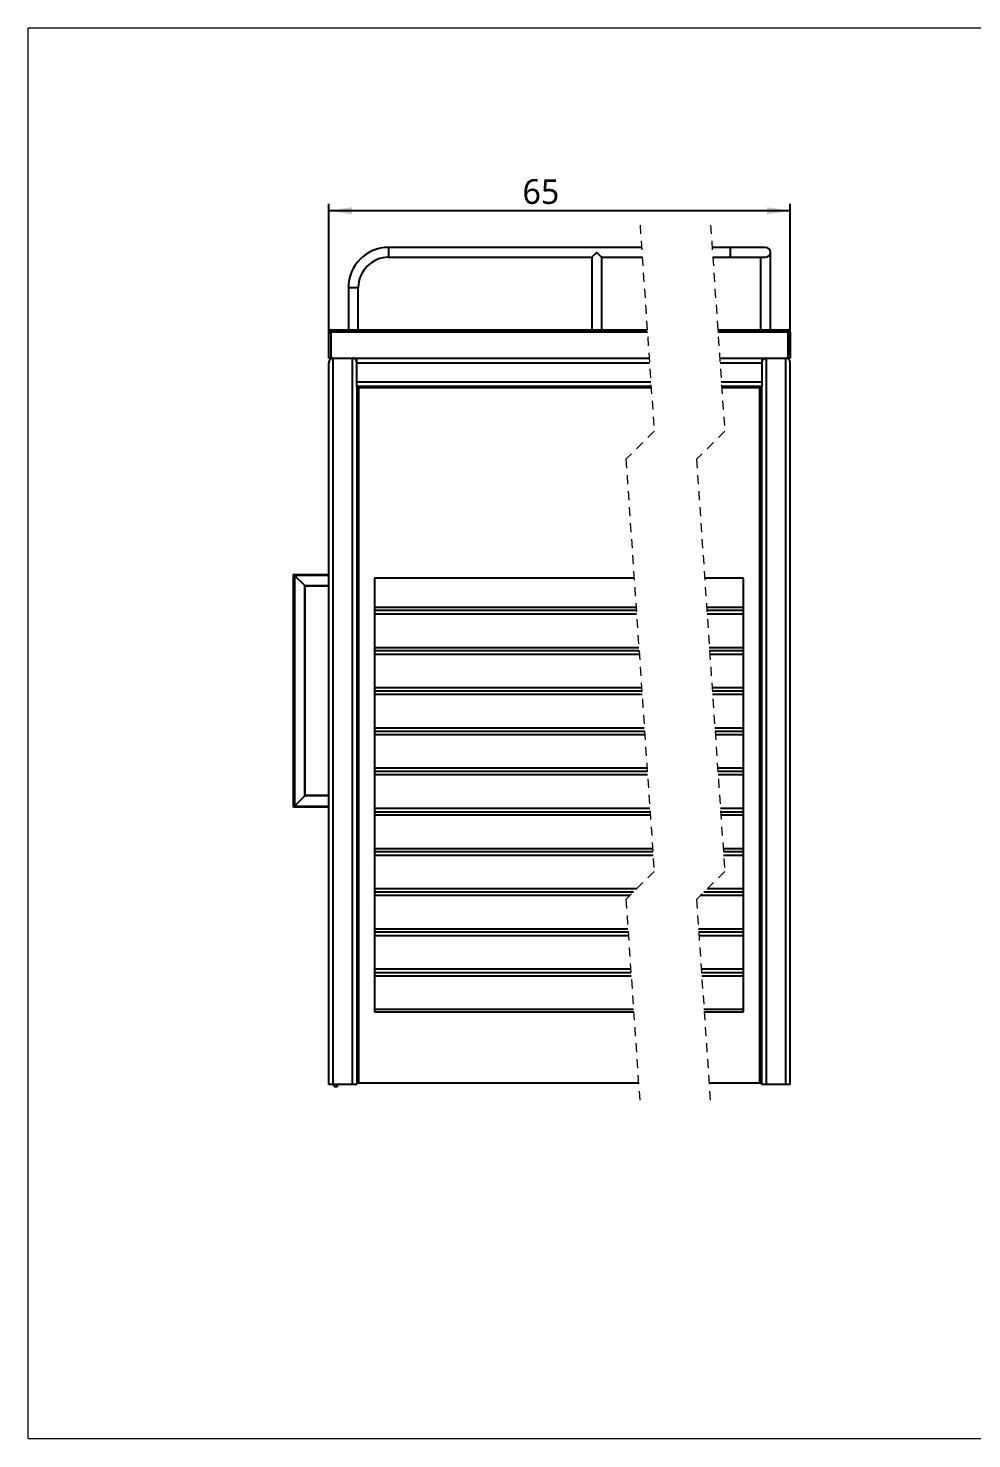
# Model space of a CAD drawing. Header units: millimetres. Extents: x 0.6 to 29.2, y 0.5 to 20.5.
# Drawn here: x 0.57 to 13.95, y 0.52 to 20.52 of the extents above; entities that cross this region are included whole.
import ezdxf

# ---------------------------------------------------------------- set-up
doc = ezdxf.new("R2010")
doc.units = ezdxf.units.MM
doc.linetypes.add('HIDDEN', pattern=[0.1905, 0.127, -0.0635])
doc.layers.add('DIMS', color=1, linetype='Continuous')
doc.styles.add('SLDTEXTSTYLE0', font='TREBUC.TTF')
doc.dimstyles.new('SLDDIMSTYLE0', dxfattribs={"dimtxt": 0.35, "dimasz": 0.3302, "dimexe": 0, "dimexo": 0.0625, "dimgap": 0.0875, "dimtad": 1, "dimdec": 1, "dimlfac": 10, "dimrnd": 1e-09, "dimzin": 12, "dimdsep": 46, "dimtxsty": 'SLDTEXTSTYLE0', "dimsah": 1, "dimcen": 0.09, "dimadec": 0, "dimazin": 3, "dimtfac": 1, "dimtdec": 1, "dimtofl": 0, "dimtmove": 0, "dimatfit": 3, "dimfxl": 0, "dimfrac": 2, "dimtolj": 1, "dimtzin": 12, "dimarcsym": 0})

# ---------------------------------------------------------------- blocks, each defined once
blk = doc.blocks.new('_D_4')
at = {"layer": 'DIMS'}
for p, q in [((4.831, 15.879), (4.831, 18.033)), ((11.372, 15.879), (11.372, 18.033)), ((11.372, 17.933), (4.831, 17.933))]:
    blk.add_line(p, q, dxfattribs=at)
for points in [[(4.831, 17.933), (5.161, 17.882), (5.161, 17.984)], [(11.372, 17.933), (11.041, 17.984), (11.041, 17.882)]]:
    blk.add_solid(points, dxfattribs=at)
at = {"layer": 'DIMS', "insert": (7.578, 18.38, 5.541), "char_height": 0.35, "attachment_point": 1, "style": 'SLDTEXTSTYLE0'}
blk.add_mtext('65', dxfattribs=at)

msp = doc.modelspace()

# ---------------------------------------------------------------- linework, layer by layer
at = {"color": 7, "linetype": 'Continuous', "lineweight": 0}
for p, q in [((29.173, 20.521), (0.573, 20.521)), ((0.573, 0.521), (0.573, 20.521)), ((29.173, 0.521), (0.573, 0.521))]:
    msp.add_line(p, q, dxfattribs=at)
at = {"color": 7, "linetype": 'HIDDEN', "lineweight": 0}
for p, q in [((9.244, 17.731), (9.444, 14.809)), ((10.244, 17.731), (10.444, 14.809)), ((9.444, 14.809), (9.044, 14.409)), ((10.444, 14.809), (10.044, 14.409)), ((9.044, 14.409), (9.444, 8.567)), ((10.044, 14.409), (10.444, 8.567)), ((9.444, 8.567), (9.044, 8.167)), ((10.444, 8.567), (10.044, 8.167)), ((9.044, 8.167), (9.244, 5.246)), ((10.044, 8.167), (10.244, 5.246))]:
    msp.add_line(p, q, dxfattribs=at)
for p, q in [((9.266, 17.413), (5.681, 17.413)), ((5.681, 17.413), (5.681, 17.273)), ((10.522, 17.413), (10.266, 17.413)), ((11.022, 17.413), (10.522, 17.413)), ((10.522, 17.413), (10.522, 17.273)), ((5.681, 17.273), (8.561, 17.273)), ((8.561, 17.273), (8.561, 16.243)), ((8.701, 16.243), (8.701, 17.273)), ((8.701, 17.273), (9.275, 17.273)), ((10.275, 17.273), (10.522, 17.273)), ((10.522, 17.273), (11.022, 17.273)), ((10.952, 17.273), (10.952, 16.243)), ((11.092, 16.243), (11.092, 17.343)), ((5.111, 16.843), (5.111, 16.243)), ((5.111, 16.843), (5.251, 16.843)), ((5.251, 16.243), (5.251, 16.843)), ((4.831, 16.213), (4.861, 16.213)), ((4.831, 15.843), (4.831, 16.213)), ((4.861, 16.243), (9.346, 16.243)), ((4.861, 16.243), (4.861, 16.213)), ((4.861, 16.213), (4.861, 15.843)), ((9.348, 16.213), (4.861, 16.213)), ((10.346, 16.243), (11.342, 16.243)), ((11.342, 16.213), (10.348, 16.213)), ((11.342, 16.243), (11.342, 16.213)), ((11.342, 15.843), (11.342, 16.213)), ((11.342, 16.213), (11.372, 16.213)), ((11.372, 16.213), (11.372, 15.843)), ((4.861, 15.843), (4.831, 15.843)), ((4.861, 15.843), (9.373, 15.843)), ((4.895, 5.543), (4.895, 15.843)), ((4.895, 15.843), (5.167, 15.843)), ((5.167, 5.543), (5.167, 15.843)), ((5.231, 15.779), (5.231, 15.843)), ((10.373, 15.843), (11.342, 15.843)), ((10.972, 15.843), (10.972, 15.779)), ((11.036, 5.543), (11.036, 15.843)), ((11.036, 15.843), (11.308, 15.843)), ((11.308, 5.543), (11.308, 15.843)), ((11.372, 15.843), (11.342, 15.843)), ((4.831, 5.543), (4.831, 15.779)), ((5.231, 15.779), (9.378, 15.779)), ((5.231, 15.507), (5.231, 15.779)), ((10.378, 15.779), (10.972, 15.779)), ((10.972, 15.779), (10.972, 15.507)), ((11.372, 5.543), (11.372, 15.779)), ((5.231, 15.507), (9.396, 15.507)), ((5.231, 15.443), (5.231, 15.507)), ((5.231, 15.443), (5.231, 5.563)), ((5.231, 15.443), (5.241, 15.443)), ((9.401, 15.443), (5.242, 15.443)), ((5.242, 15.439), (5.242, 15.443)), ((5.253, 15.421), (5.253, 5.563)), ((9.402, 15.421), (5.253, 15.421)), ((10.396, 15.507), (10.972, 15.507)), ((10.951, 15.443), (10.401, 15.443)), ((10.94, 15.421), (10.402, 15.421)), ((10.94, 5.563), (10.94, 15.421)), ((10.951, 15.443), (10.951, 15.437)), ((10.962, 15.443), (10.952, 15.443)), ((10.962, 5.563), (10.962, 15.443)), ((10.963, 15.443), (10.972, 15.443)), ((10.972, 15.507), (10.972, 15.443)), ((10.972, 5.543), (10.972, 15.443)), ((4.333, 12.778), (4.831, 12.778)), ((4.333, 9.478), (4.333, 12.778)), ((4.348, 12.763), (4.348, 9.493)), ((4.348, 12.763), (4.491, 12.62)), ((4.831, 12.763), (4.348, 12.763)), ((4.491, 9.636), (4.491, 12.62)), ((4.491, 12.62), (4.831, 12.62)), ((4.496, 12.615), (4.831, 12.615)), ((4.496, 9.641), (4.496, 12.615)), ((9.159, 12.723), (5.481, 12.723)), ((5.481, 12.723), (5.481, 6.573)), ((10.712, 12.723), (10.159, 12.723)), ((10.712, 6.573), (10.712, 12.723)), ((5.481, 12.313), (9.187, 12.313)), ((9.191, 12.263), (5.481, 12.263)), ((9.194, 12.213), (5.481, 12.213)), ((10.187, 12.313), (10.712, 12.313)), ((10.712, 12.263), (10.191, 12.263)), ((10.712, 12.213), (10.194, 12.213)), ((5.481, 11.743), (9.226, 11.743)), ((9.23, 11.693), (5.481, 11.693)), ((9.233, 11.643), (5.481, 11.643)), ((10.226, 11.743), (10.712, 11.743)), ((10.712, 11.693), (10.23, 11.693)), ((10.712, 11.643), (10.233, 11.643)), ((5.481, 11.173), (9.265, 11.173)), ((9.269, 11.123), (5.481, 11.123)), ((9.272, 11.073), (5.481, 11.073)), ((10.265, 11.173), (10.712, 11.173)), ((10.712, 11.123), (10.269, 11.123)), ((10.712, 11.073), (10.272, 11.073)), ((5.481, 10.603), (9.304, 10.603)), ((10.304, 10.603), (10.712, 10.603)), ((5.481, 10.553), (9.308, 10.553)), ((9.311, 10.503), (5.481, 10.503)), ((10.308, 10.553), (10.712, 10.553)), ((10.712, 10.503), (10.311, 10.503)), ((5.481, 10.033), (9.344, 10.033)), ((10.344, 10.033), (10.712, 10.033)), ((9.347, 9.983), (5.481, 9.983)), ((9.35, 9.933), (5.481, 9.933)), ((10.712, 9.983), (10.347, 9.983)), ((10.712, 9.933), (10.35, 9.933)), ((4.491, 9.636), (4.348, 9.493)), ((4.496, 9.641), (4.491, 9.636)), ((4.831, 9.636), (4.491, 9.636)), ((4.831, 9.641), (4.496, 9.641)), ((4.831, 9.478), (4.333, 9.478)), ((4.348, 9.493), (4.831, 9.493)), ((5.481, 9.463), (9.383, 9.463)), ((5.481, 9.413), (9.386, 9.413)), ((10.383, 9.463), (10.712, 9.463)), ((10.386, 9.413), (10.712, 9.413)), ((9.389, 9.363), (5.481, 9.363)), ((10.712, 9.363), (10.389, 9.363)), ((5.481, 8.893), (9.422, 8.893)), ((9.425, 8.843), (5.481, 8.843)), ((10.422, 8.893), (10.712, 8.893)), ((10.712, 8.843), (10.425, 8.843)), ((9.428, 8.793), (5.481, 8.793)), ((10.712, 8.793), (10.428, 8.793)), ((5.481, 8.323), (9.2, 8.323)), ((9.15, 8.273), (5.481, 8.273)), ((9.1, 8.223), (5.481, 8.223)), ((10.712, 8.223), (10.1, 8.223)), ((10.712, 8.273), (10.15, 8.273)), ((10.2, 8.323), (10.712, 8.323)), ((5.481, 7.753), (9.072, 7.753)), ((9.076, 7.703), (5.481, 7.703)), ((9.079, 7.653), (5.481, 7.653)), ((10.072, 7.753), (10.712, 7.753)), ((10.712, 7.703), (10.076, 7.703)), ((10.712, 7.653), (10.079, 7.653)), ((5.481, 7.183), (9.111, 7.183)), ((5.481, 7.133), (9.115, 7.133)), ((9.118, 7.083), (5.481, 7.083)), ((10.111, 7.183), (10.712, 7.183)), ((10.115, 7.133), (10.712, 7.133)), ((10.712, 7.083), (10.118, 7.083)), ((5.481, 6.613), (9.15, 6.613)), ((10.15, 6.613), (10.712, 6.613)), ((5.481, 6.573), (9.153, 6.573)), ((10.153, 6.573), (10.712, 6.573)), ((4.895, 5.543), (4.831, 5.543)), ((5.167, 5.543), (4.895, 5.543)), ((4.903, 5.543), (4.911, 5.511)), ((4.951, 5.511), (4.911, 5.511)), ((4.951, 5.511), (4.959, 5.543)), ((5.231, 5.543), (5.167, 5.543)), ((5.253, 5.563), (5.231, 5.563)), ((5.231, 5.543), (5.231, 5.563)), ((9.222, 5.563), (5.253, 5.563)), ((10.94, 5.563), (10.222, 5.563)), ((10.962, 5.563), (10.94, 5.563)), ((11.036, 5.543), (10.972, 5.543)), ((11.308, 5.543), (11.036, 5.543)), ((11.372, 5.543), (11.308, 5.543))]:
    msp.add_line(p, q)
at = {"flags": 128}
for points in [[(8.561, 17.273), (8.562, 17.274), (8.565, 17.277), (8.57, 17.282), (8.577, 17.289), (8.586, 17.298), (8.596, 17.308), (8.607, 17.319), (8.619, 17.331), (8.631, 17.343)], [(8.631, 17.343), (8.643, 17.331), (8.655, 17.319), (8.666, 17.308), (8.676, 17.298), (8.684, 17.289), (8.691, 17.282), (8.696, 17.277), (8.7, 17.274), (8.701, 17.273)], [(4.343, 12.768), (4.341, 12.77), (4.339, 12.772), (4.338, 12.774), (4.336, 12.775), (4.335, 12.776), (4.334, 12.777), (4.333, 12.778), (4.333, 12.778)], [(4.348, 12.763), (4.347, 12.765), (4.345, 12.766), (4.343, 12.768)], [(4.496, 12.615), (4.496, 12.615), (4.496, 12.615), (4.495, 12.616), (4.494, 12.617), (4.493, 12.618), (4.491, 12.62)], [(4.333, 9.478), (4.333, 9.478), (4.334, 9.479), (4.335, 9.48), (4.336, 9.481), (4.338, 9.482), (4.339, 9.484), (4.341, 9.486), (4.343, 9.488)], [(4.343, 9.488), (4.345, 9.49), (4.347, 9.491), (4.348, 9.493)]]:
    msp.add_lwpolyline(points, dxfattribs=at)
for centre, radius, start, end in [((5.681, 16.843), 0.57, 90.0001, 180), ((11.022, 17.343), 0.07, 270.0002, 89.9998), ((5.681, 16.843), 0.43, 89.9999, 180.0001), ((4.861, 16.213), 0.03, 89.9986, 180.002), ((11.342, 16.213), 0.03, 359.999, 90.001), ((4.895, 15.779), 0.064, 89.9999, 180.0001), ((4.895, 15.779), 0.064, 89.9996, 180.0004), ((5.167, 15.779), 0.064, 359.9999, 90.0001), ((5.167, 15.779), 0.064, 359.9998, 90.0002), ((11.036, 15.779), 0.064, 90, 179.9998), ((11.036, 15.779), 0.064, 90, 179.9998), ((11.308, 15.779), 0.064, 359.9998, 90.0002), ((11.308, 15.779), 0.064, 359.9998, 90.0002)]:
    msp.add_arc(centre, radius, start, end)
for points, knots in [([(5.231, 15.443), (5.231, 15.441), (5.232, 15.437), (5.238, 15.431), (5.244, 15.426), (5.25, 15.423), (5.253, 15.421)], [0, 0, 0, 0, 0.179131, 0.40594, 0.686675, 1, 1, 1, 1]), ([(5.241, 15.443), (5.241, 15.441), (5.241, 15.437), (5.244, 15.432), (5.248, 15.426), (5.251, 15.423), (5.253, 15.421)], [0, 0, 0, 0, 0.218101, 0.456106, 0.719714, 1, 1, 1, 1]), ([(5.253, 15.421), (5.252, 15.424), (5.25, 15.428), (5.248, 15.435), (5.246, 15.44), (5.244, 15.443), (5.242, 15.443), (5.242, 15.443)], [0, 0, 0, 0, 0.317101, 0.598906, 0.816256, 0.956073, 1, 1, 1, 1]), ([(5.253, 15.421), (5.252, 15.423), (5.25, 15.425), (5.248, 15.429), (5.246, 15.432), (5.245, 15.432), (5.244, 15.432)], [0, 0, 0, 0, 0.367914, 0.713842, 0.990421, 1, 1, 1, 1]), ([(10.94, 15.421), (10.942, 15.423), (10.948, 15.426), (10.955, 15.432), (10.96, 15.437), (10.961, 15.441), (10.962, 15.443)], [0, 0, 0, 0, 0.314201, 0.599774, 0.829096, 1, 1, 1, 1]), ([(10.94, 15.421), (10.942, 15.423), (10.946, 15.428), (10.95, 15.435), (10.951, 15.441), (10.952, 15.443)], [0, 0, 0, 0, 0.368075, 0.701628, 1, 1, 1, 1]), ([(10.951, 15.443), (10.95, 15.443), (10.947, 15.441), (10.945, 15.436), (10.942, 15.429), (10.941, 15.424), (10.94, 15.421)], [0, 0, 0, 0, 0.127618, 0.345815, 0.648963, 1, 1, 1, 1]), ([(10.948, 15.432), (10.948, 15.432), (10.947, 15.432), (10.945, 15.429), (10.942, 15.426), (10.941, 15.423), (10.94, 15.421)], [0, 0, 0, 0, 0.024246, 0.289877, 0.624373, 1, 1, 1, 1])]:
    msp.add_open_spline(points, degree=3, knots=knots)

# ---------------------------------------------------------------- dimensions: what is measured, and where the dimension line sits
at = {"layer": 'DIMS'}
dim = msp.add_linear_dim(base=(4.831, 17.933), p1=(11.372, 15.779), p2=(4.831, 15.779), text='65', dimstyle='SLDDIMSTYLE0', dxfattribs=at)
dim.commit()
dim.dimension.update_dxf_attribs({"geometry": '_D_4', "text_midpoint": (7.959, 17.933), "dimtype": 160})

doc.saveas('drawing.dxf')
